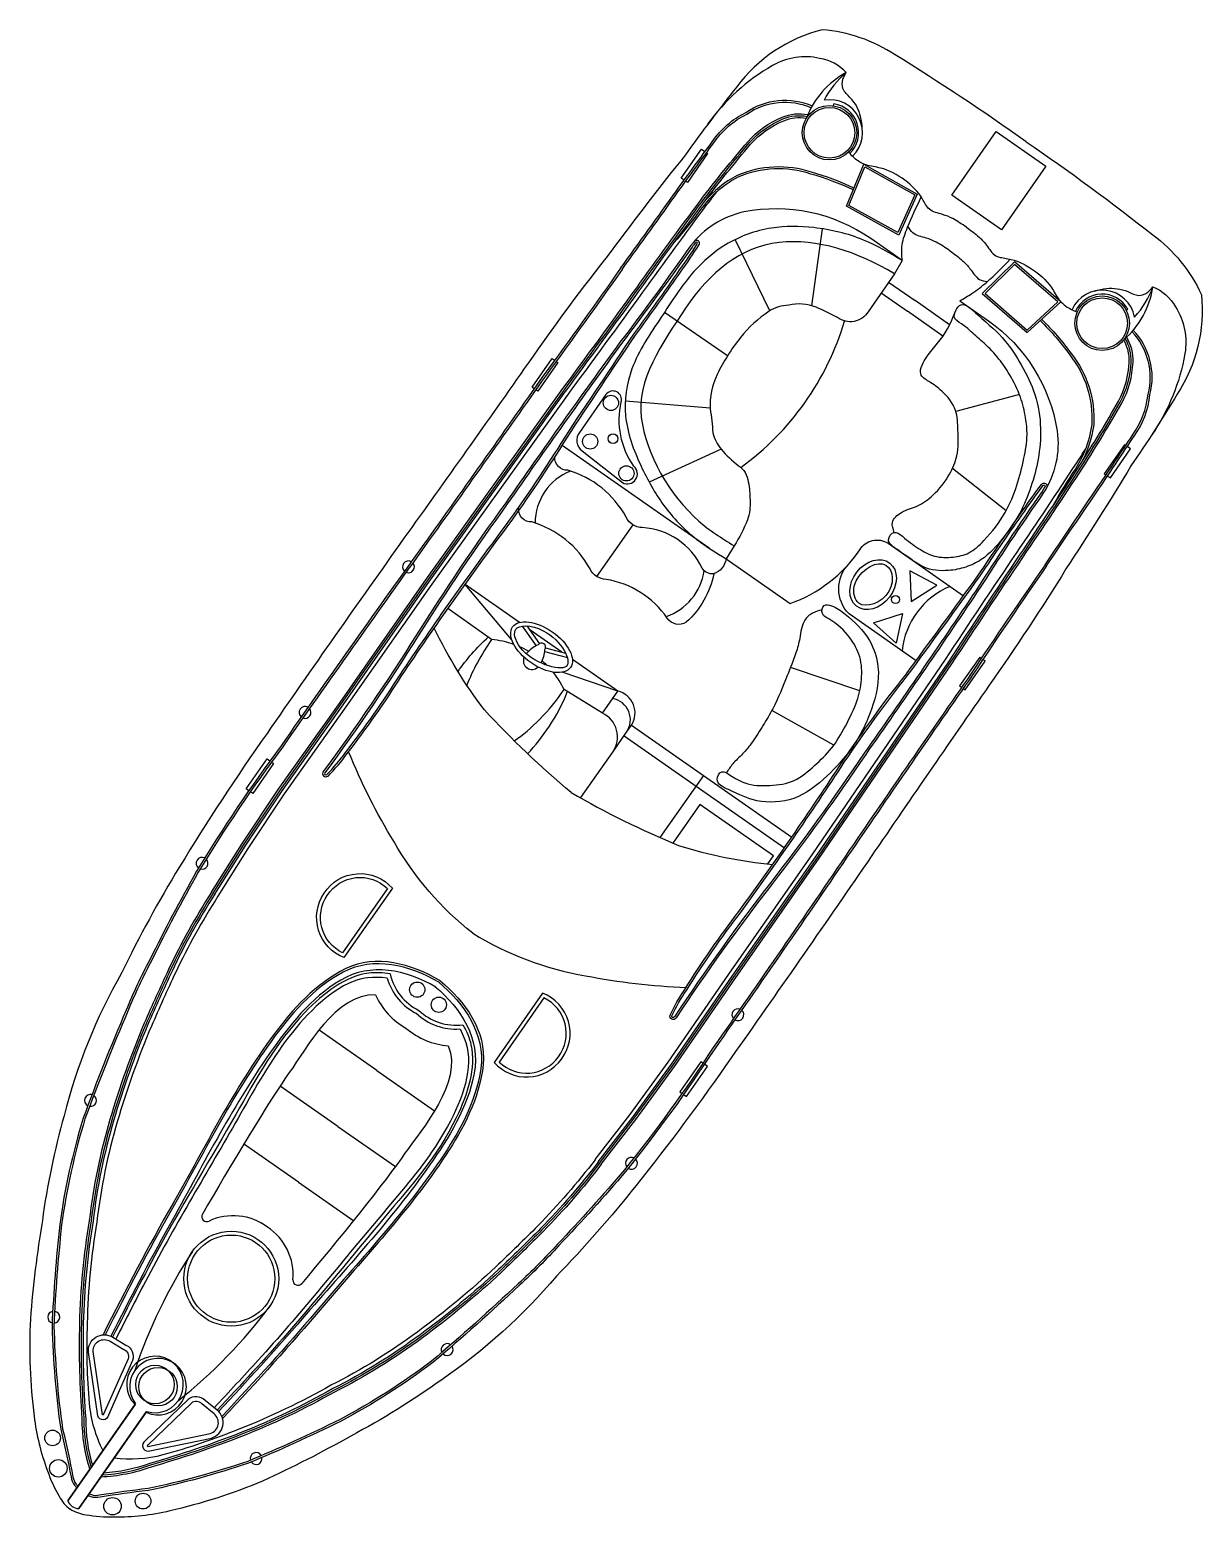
# Model space of a CAD drawing. Header units: metres. Extents: x 332876 to 333955, y 1790909 to 1792363.
# Drawn here: x 333118 to 333164.9, y 1791703.6 to 1791763 of the extents above; entities that cross this region are included whole.
import ezdxf

# ---------------------------------------------------------------- set-up
doc = ezdxf.new("R2010")
doc.units = ezdxf.units.M

msp = doc.modelspace()

# ---------------------------------------------------------------- linework, layer by layer
at = {"color": 32, "true_color": 0xcd6928}
for p, q in [((333150.143, 1791759.984), (333150.155, 1791760.06)), ((333149.278, 1791751.987), (333149.705, 1791755.064)), ((333147.599, 1791751.791), (333146.209, 1791754.635)), ((333152.339, 1791752.932), (333153.397, 1791752.192)), ((333152.044, 1791752.505), (333153.1, 1791751.767)), ((333154.779, 1791751.227), (333153.397, 1791752.192)), ((333145.902, 1791749.985), (333143.381, 1791751.722)), ((333154.514, 1791750.779), (333153.1, 1791751.767)), ((333161.833, 1791751.815), (333161.9, 1791751.852)), ((333157.569, 1791748.437), (333155.03, 1791747.766)), ((333145.209, 1791747.889), (333141.821, 1791748.172)), ((333145.174, 1791742.292), (333139.293, 1791746.402)), ((333145.655, 1791746.252), (333142.775, 1791744.931)), ((333157.037, 1791743.787), (333154.891, 1791745.478)), ((333142.115, 1791743.234), (333140.67, 1791741.166)), ((333137.589, 1791739.326), (333135.413, 1791740.846)), ((333137.277, 1791738.645), (333135.413, 1791740.846)), ((333138.272, 1791738.388), (333137.713, 1791739.182)), ((333138.397, 1791738.477), (333137.898, 1791739.185)), ((333139.288, 1791738.138), (333138.004, 1791739.036)), ((333138.588, 1791738.168), (333139.502, 1791737.922)), ((333138.627, 1791738.316), (333139.434, 1791738.099)), ((333141.517, 1791736.581), (333139.702, 1791737.848)), ((333141.517, 1791736.581), (333139.3, 1791737.337)), ((333151.186, 1791736.589), (333148.421, 1791737.525)), ((333140.904, 1791735.704), (333141.517, 1791736.581)), ((333150.154, 1791734.418), (333147.672, 1791735.802)), ((333144.941, 1791733.21), (333148.471, 1791730.743)), ((333144.646, 1791732.787), (333148.177, 1791730.319)), ((333131.888, 1791721.414), (333129.578, 1791723.028)), ((333131.888, 1791721.414), (333134.198, 1791719.799)), ((333130.326, 1791719.178), (333128.022, 1791720.788)), ((333130.326, 1791719.178), (333132.629, 1791717.568)), ((333128.763, 1791716.943), (333126.556, 1791718.485)), ((333128.763, 1791716.943), (333130.971, 1791715.4))]:
    msp.add_line(p, q, dxfattribs=at)
for points in [[(333157.836, 1791758.545, 0.01736), (333152.6, 1791762.021, 0.12634), (333149.686, 1791763.024, 0.172899), (333146.28, 1791760.744, 0.013884), (333144.222, 1791758.025, 0.008973), (333141.25, 1791754.169, 0.01509), (333137.937, 1791749.693, -0.002245), (333132.972, 1791742.69, 0.003342), (333127.499, 1791734.89, 0.016984), (333124.001, 1791729.554, 0.024546), (333121.696, 1791725.326, 0.067942), (333119.387, 1791719.598, 0.033948), (333118.52, 1791715.416, 0.022001), (333118.042, 1791711.479, 0.042872), (333118.193, 1791707.59, 0.059514), (333118.727, 1791705.402, 0.046364), (333119.191, 1791704.39, 0.104882), (333119.628, 1791703.87, 0.104882)], [(333150.651, 1791761.315, 0.164393), (333149.584, 1791761.879, 0.188684), (333147.7, 1791761.592, 0.10758), (333145.11, 1791759.244)], [(333141.628, 1791753.488, 0.002942), (333143.86, 1791756.584, -0.002013), (333145.294, 1791758.547, -0.130442), (333146.64, 1791759.718, -0.261246), (333149.291, 1791759.976, -0.209197)], [(333141.69, 1791753.442, 0.002941), (333143.922, 1791756.539, -0.002014), (333145.357, 1791758.503, -0.130992), (333146.679, 1791759.651, -0.261832), (333149.26, 1791759.905, -0.261832)], [(333125.282, 1791728.543), (333126.491, 1791730.461), (333127.949, 1791732.642), (333130.418, 1791736.127), (333133.778, 1791740.936), (333139.256, 1791748.585, 0.002601), (333142.273, 1791752.708, -0.004411), (333144.837, 1791756.216, -0.013009), (333146.711, 1791758.547, -0.113396), (333148.09, 1791759.529, -0.146005), (333149.116, 1791759.634, -1.595219)], [(333125.347, 1791728.502), (333126.555, 1791730.42), (333128.012, 1791732.598), (333130.48, 1791736.083), (333133.841, 1791740.892), (333139.318, 1791748.54, 0.002601), (333142.336, 1791752.664, -0.004411), (333144.898, 1791756.17, -0.013003), (333146.769, 1791758.496, -0.113337), (333148.119, 1791759.458, -0.144821), (333149.085, 1791759.561, -0.138987)], [(333125.412, 1791728.461), (333126.62, 1791730.378), (333128.075, 1791732.555), (333130.543, 1791736.039), (333133.903, 1791740.847), (333139.38, 1791748.495, 0.002601), (333142.398, 1791752.619, -0.00441), (333144.959, 1791756.123, -0.012997), (333146.827, 1791758.446, -0.113276), (333148.148, 1791759.387, -0.142458), (333149.057, 1791759.488, -0.142458)], [(333157.836, 1791758.545, -0.01736), (333162.901, 1791754.822, -0.12634), (333164.844, 1791752.431, -0.172899), (333163.874, 1791748.449, -0.013884), (333162.029, 1791745.582, -0.008973), (333159.429, 1791741.464, -0.01509), (333156.364, 1791736.815, 0.002245), (333151.495, 1791729.746, -0.003342), (333146.052, 1791721.924, -0.016984), (333142.243, 1791716.806, -0.024546), (333139.065, 1791713.187, -0.067942), (333134.48, 1791709.05, -0.033948), (333130.85, 1791706.799, -0.022001), (333127.318, 1791704.997, -0.042872), (333123.614, 1791703.802, -0.059514), (333121.376, 1791703.551, -0.046364), (333120.266, 1791703.639, -0.104882), (333119.628, 1791703.87, -0.104882)], [(333150.926, 1791756.619, 0.043334), (333149.232, 1791757.255, 0.18333), (333146.318, 1791757.126, 0.123985), (333144.723, 1791755.684, -0.015377), (333143.764, 1791754.504)], [(333150.955, 1791756.69, 0.043195), (333149.255, 1791757.329, 0.183415), (333146.285, 1791757.195, 0.094511), (333144.976, 1791756.145)], [(333125.542, 1791728.38), (333126.748, 1791730.294), (333128.202, 1791732.468), (333130.669, 1791735.951), (333134.029, 1791740.759), (333139.504, 1791748.405, 0.002601), (333142.522, 1791752.529, -0.00441), (333145.082, 1791756.031, -0.002867), (333145.482, 1791756.55, -0.002867)], [(333152.884, 1791753.798), (333151.634, 1791754.672, 0.202722), (333146.552, 1791755.737, 0.178768), (333144.424, 1791754.382, -0.010028), (333141.606, 1791750.528, 0.005356), (333137.04, 1791744.108, 0.016605), (333133.471, 1791738.828, -0.018921), (333129.75, 1791733.364, 0.925873), (333129.938, 1791733.186, 0.041202), (333130.702, 1791734.085, 0.024461), (333132.879, 1791737.188, -0.012888), (333137.098, 1791743.149, 0.019359), (333139.478, 1791746.699, -0.002375), (333142.228, 1791750.809, 0.006386), (333144.052, 1791753.374, 0.013656), (333144.762, 1791754.416, 0.862706), (333144.581, 1791754.575, -0.648089)], [(333144.634, 1791754.519, 0.016488), (333144.486, 1791754.337, -0.010023), (333141.667, 1791750.482, 0.005356), (333137.103, 1791744.064, 0.016607), (333133.536, 1791738.788, -0.018921), (333129.812, 1791733.318, -0.01143), (333129.809, 1791733.316, 0.913283), (333129.885, 1791733.242, 0.041174), (333130.641, 1791734.131, 0.024478), (333132.815, 1791737.23, -0.012889), (333137.036, 1791743.195, 0.019362), (333139.413, 1791746.741, -0.002377), (333142.165, 1791750.853, 0.006391), (333143.989, 1791753.418, 0.013664), (333144.697, 1791754.458, -0.000701), (333144.697, 1791754.458, 0.819976), (333144.634, 1791754.519, 0.819976)], [(333152.884, 1791753.798), (333152.572, 1791753.269), (333151.52, 1791751.746, -0.448043), (333150.304, 1791751.52, 0.025561), (333149.442, 1791751.931, 0.15676), (333148.348, 1791752.009, 0.144288), (333147.564, 1791751.768, 0.079427), (333146.419, 1791750.718, 0.054179), (333145.491, 1791749.242, 0.127294), (333145.211, 1791747.862, -0.025195), (333145.316, 1791746.91, 0.112656), (333145.66, 1791746.247, 0.061652), (333146.336, 1791745.602, -0.222278), (333146.734, 1791744.946, -0.049109), (333146.803, 1791744.213, -0.09997), (333146.702, 1791743.429, -0.045992), (333146.17, 1791742.387), (333145.847, 1791741.865)], [(333141.628, 1791753.488, -0.006425), (333138.563, 1791749.224, -0.002217), (333133.609, 1791742.234, 0.003368), (333128.062, 1791734.395, 0.024633), (333124.686, 1791729.376, 0.015037), (333122.816, 1791725.838, 0.025439), (333121.867, 1791723.819, 0.013843), (333120.152, 1791719.502, 0.040266), (333119.216, 1791715.253, 0.016729), (333118.908, 1791711.197, 0.029739), (333119.256, 1791707.066, -0.01525), (333119.668, 1791705.16, 0.132389), (333119.806, 1791704.833, 0.028442), (333119.893, 1791704.72, 0.028442)], [(333141.691, 1791753.444, -0.006424), (333138.626, 1791749.179, -0.002217), (333133.671, 1791742.189, 0.003368), (333128.125, 1791734.351, 0.024633), (333124.752, 1791729.337, 0.015038), (333122.884, 1791725.803, 0.025461), (333121.938, 1791723.789, 0.013839), (333120.224, 1791719.478, 0.040238), (333119.292, 1791715.244, 0.016715), (333118.985, 1791711.197, 0.029693), (333119.331, 1791707.081, -0.015234), (333119.744, 1791705.172, 0.134036), (333119.868, 1791704.878, 0.024879), (333119.939, 1791704.785, 0.024879)], [(333162.908, 1791752.75, -0.164393), (333163.804, 1791751.942, -0.188684), (333164.183, 1791750.074, -0.10758), (333162.867, 1791746.834)], [(333155.19, 1791752.186), (333156.331, 1791751.389, -0.202722), (333159.079, 1791746.983, -0.178768), (333158.538, 1791744.519, 0.010028), (333155.887, 1791740.547, -0.005356), (333151.428, 1791734.053, -0.016605), (333147.697, 1791728.887, 0.018921), (333143.845, 1791723.514, -0.925873), (333143.613, 1791723.629, -0.041202), (333144.194, 1791724.656, -0.024461), (333146.36, 1791727.767, 0.012888), (333150.508, 1791733.778, -0.019359), (333153.024, 1791737.233, 0.002375), (333155.937, 1791741.229, -0.006386), (333157.719, 1791743.823, -0.013656), (333158.454, 1791744.848, -0.862706), (333158.665, 1791744.732, 0.648089)], [(333158.46, 1791751.445, -0.043195), (333159.645, 1791750.068, -0.183415), (333160.54, 1791747.233, -0.094511), (333160.004, 1791745.643)], [(333158.403, 1791751.393, -0.043334), (333159.583, 1791750.022, -0.18333), (333160.463, 1791747.241, -0.123985), (333159.658, 1791745.247, 0.015377), (333158.879, 1791743.941)], [(333158.595, 1791741.629, -0.002941), (333160.736, 1791744.789, 0.002014), (333162.087, 1791746.812, 0.130992), (333162.711, 1791748.448, 0.261832), (333162.062, 1791750.959, 0.261832)], [(333158.659, 1791741.586, -0.002942), (333160.799, 1791744.746, 0.002013), (333162.15, 1791746.768, 0.130442), (333162.787, 1791748.434, 0.261246), (333162.117, 1791751.012, 0.209197)], [(333140.732, 1791717.755), (333142.117, 1791719.548), (333143.661, 1791721.663), (333146.084, 1791725.178), (333149.444, 1791729.987), (333154.744, 1791737.758, -0.002601), (333157.578, 1791742.01, 0.00441), (333159.989, 1791745.62, 0.012997), (333161.528, 1791748.172, 0.113276), (333161.958, 1791749.737, 0.142458), (333161.74, 1791750.624, 0.142458)], [(333140.793, 1791717.708), (333142.178, 1791719.502), (333143.723, 1791721.619), (333146.147, 1791725.135), (333149.508, 1791729.943), (333154.807, 1791737.715, -0.002601), (333157.642, 1791741.967, 0.004411), (333160.054, 1791745.578, 0.013003), (333161.595, 1791748.135, 0.113337), (333162.035, 1791749.734, 0.144821), (333161.799, 1791750.676, 0.138987)], [(333140.854, 1791717.661), (333142.239, 1791719.456), (333143.786, 1791721.574), (333146.21, 1791725.091), (333149.571, 1791729.899), (333154.871, 1791737.673, -0.002601), (333157.706, 1791741.924, 0.004411), (333160.118, 1791745.537, 0.013009), (333161.662, 1791748.098, 0.113396), (333162.111, 1791749.73, 0.146005), (333161.857, 1791750.731, 1.595219)], [(333140.611, 1791717.849), (333141.994, 1791719.64), (333143.535, 1791721.752), (333145.958, 1791725.266), (333149.318, 1791730.074), (333154.616, 1791737.844, -0.002601), (333157.451, 1791742.096, 0.00441), (333159.86, 1791745.703, 0.002867), (333160.21, 1791746.258, 0.002867)], [(333145.847, 1791741.865, -0.291269), (333145.339, 1791741.269, -0.299867), (333144.893, 1791741.501, 0.273478), (333142.495, 1791743.117, -0.28657), (333141.853, 1791743.535, 0.198759), (333139.526, 1791745.411, -0.45148), (333139.004, 1791745.944, -1.463971)], [(333158.594, 1791744.763, -0.016488), (333158.474, 1791744.561, 0.010023), (333155.823, 1791740.589, -0.005356), (333151.365, 1791734.097, -0.016607), (333147.636, 1791728.934, 0.018921), (333143.781, 1791723.556, 0.01143), (333143.779, 1791723.553, -0.913283), (333143.683, 1791723.599, -0.041174), (333144.259, 1791724.614, -0.024478), (333146.422, 1791727.721, 0.012889), (333150.572, 1791733.735, -0.019362), (333153.085, 1791737.186, 0.002377), (333156, 1791741.185, -0.006391), (333157.782, 1791743.779, -0.013664), (333158.515, 1791744.801, 0.000701), (333158.515, 1791744.801, -0.819976), (333158.594, 1791744.763, -0.819976)], [(333145.354, 1791741.274, -0.164009), (333144.254, 1791739.334, -0.407559), (333143.494, 1791739.499, 0.20466), (333141.05, 1791741.049, -0.28657), (333140.408, 1791741.468, 0.198759), (333138.081, 1791743.344, -0.45148), (333137.559, 1791743.876, -1.463971)], [(333145.847, 1791741.865), (333148.402, 1791740.08, 0.158322), (333151.188, 1791742.227, -0.417676), (333152.32, 1791742.497), (333155.332, 1791740.392)], [(333158.659, 1791741.586, 0.006425), (333155.708, 1791737.242, 0.002217), (333150.848, 1791730.187, -0.003368), (333145.393, 1791722.284, -0.024633), (333141.841, 1791717.388, -0.015037), (333139.161, 1791714.416, -0.025439), (333137.591, 1791712.83, -0.013843), (333134.127, 1791709.736, -0.040266), (333130.459, 1791707.396, -0.016729), (333126.756, 1791705.713, -0.029739), (333122.757, 1791704.619, 0.01525), (333120.826, 1791704.351, -0.132389), (333120.47, 1791704.368, -0.028442), (333120.334, 1791704.412, -0.028442)], [(333158.596, 1791741.63, 0.006424), (333155.645, 1791737.285, 0.002217), (333150.785, 1791730.23, -0.003368), (333145.33, 1791722.327, -0.024633), (333141.782, 1791717.436, -0.015038), (333139.105, 1791714.468, -0.025461), (333137.539, 1791712.886, -0.013839), (333134.079, 1791709.796, -0.040238), (333130.424, 1791707.465, -0.016715), (333126.729, 1791705.785, -0.029693), (333122.745, 1791704.695, 0.015234), (333120.811, 1791704.427, -0.134036), (333120.492, 1791704.442, -0.024879), (333120.38, 1791704.477, -0.024879)], [(333153.439, 1791737.798), (333150.76, 1791739.669, -0.406088), (333150.748, 1791741.663)], [(333139.655, 1791732.528, -0.033687), (333136.19, 1791735.829, -0.051879), (333134.185, 1791739.104, -1.92312)], [(333140.043, 1791732.327), (333141.314, 1791734.146, 0.462925), (333140.904, 1791735.704), (333139.375, 1791736.641)], [(333141.865, 1791734.935), (333142.064, 1791735.22, 0.516839), (333141.517, 1791736.581, 0.282905)], [(333141.314, 1791734.146), (333141.865, 1791734.935, 0.545737), (333141.311, 1791736.286, 0.282905)], [(333135.722, 1791726.9, -0.096403), (333132.578, 1791730.551, -0.040538), (333130.761, 1791734.16, -1.92312)], [(333139.655, 1791732.528, 0.033687), (333143.946, 1791730.409, 0.051879), (333147.71, 1791729.652, 1.92312)], [(333132.511, 1791728.697), (333130.576, 1791725.929, -0.483063), (333129.782, 1791728.501, -0.50024), (333132.511, 1791728.697, -0.418424)], [(333125.282, 1791728.543, 0.031596), (333123.564, 1791725.454, 0.004928), (333122.596, 1791723.309, 0.02844), (333121.223, 1791719.448, 0.042875), (333120.395, 1791715.408, 0.035347), (333120.004, 1791711.311, 0.024093), (333120.101, 1791707.488, 0.079837), (333120.414, 1791705.465)], [(333125.347, 1791728.502, 0.031592), (333123.634, 1791725.421, 0.004926), (333122.667, 1791723.279, 0.028436), (333121.296, 1791719.426, 0.042895), (333120.471, 1791715.397, 0.035363), (333120.081, 1791711.309, 0.024111), (333120.177, 1791707.491, 0.077658), (333120.47, 1791705.544, 0.077658)], [(333125.411, 1791728.46, 0.031588), (333123.703, 1791725.389, 0.004924), (333122.737, 1791723.248, 0.028433), (333121.37, 1791719.404, 0.042917), (333120.547, 1791715.387, 0.035379), (333120.158, 1791711.307, 0.02413), (333120.254, 1791707.493, 0.075408), (333120.525, 1791705.624, 0.075408)], [(333125.54, 1791728.377, 0.031581), (333123.842, 1791725.324, 0.00492), (333122.878, 1791723.188, 0.028426), (333121.517, 1791719.361, 0.042959), (333120.699, 1791715.365, 0.035411), (333120.311, 1791711.303, 0.028829), (333120.39, 1791708.102, 0.092336), (333120.938, 1791706.215, 0.080328)], [(333135.722, 1791726.9, 0.096403), (333140.231, 1791725.202, 0.040538), (333144.245, 1791724.737, 1.92312)], [(333138.513, 1791724.502), (333136.578, 1791721.734, 0.483063), (333139.267, 1791721.872, 0.50024), (333138.513, 1791724.502, 0.418424)], [(333140.854, 1791717.661, -0.031596), (333138.543, 1791714.986, -0.004928), (333136.861, 1791713.34, -0.02844), (333133.708, 1791710.723, -0.042875), (333130.199, 1791708.557, -0.035347), (333126.485, 1791706.781, -0.024093), (333122.863, 1791705.558, -0.079837), (333120.855, 1791705.157)], [(333140.792, 1791717.708, -0.031592), (333138.489, 1791715.04, -0.004926), (333136.809, 1791713.396, -0.028436), (333133.662, 1791710.784, -0.042895), (333130.162, 1791708.625, -0.035363), (333126.457, 1791706.853, -0.024111), (333122.839, 1791705.631, -0.077658), (333120.91, 1791705.236, -0.077658)], [(333140.731, 1791717.754, -0.031588), (333138.434, 1791715.094, -0.004924), (333136.756, 1791713.451, -0.028433), (333133.616, 1791710.846, -0.042917), (333130.126, 1791708.693, -0.035379), (333126.429, 1791706.924, -0.02413), (333122.815, 1791705.704, -0.075408), (333120.966, 1791705.316, -0.075408)], [(333140.609, 1791717.847, -0.031581), (333138.325, 1791715.202, -0.00492), (333136.651, 1791713.563, -0.028426), (333133.525, 1791710.969, -0.042959), (333130.054, 1791708.828, -0.035411), (333126.373, 1791707.067, -0.028829), (333123.34, 1791706.041, -0.092336), (333121.379, 1791705.907, -0.080328)], [(333121.331, 1791710.75), (333121.862, 1791710.434, -0.382221), (333122.125, 1791709.813), (333121.16, 1791707.629, -0.786544), (333120.733, 1791707.602), (333120.36, 1791710.156, -0.616464), (333121.331, 1791710.75, -3.844907)], [(333125.503, 1791707.835), (333125.023, 1791708.224, 0.382221), (333124.35, 1791708.259), (333122.631, 1791706.601, 0.786544), (333122.752, 1791706.191), (333125.278, 1791706.719, 0.616464), (333125.503, 1791707.835, 3.844907)]]:
    msp.add_lwpolyline(points, format="xyb", dxfattribs=at)
for points in [[(333158.627, 1791757.567), (333156.851, 1791755.025), (333154.87, 1791756.409), (333156.646, 1791758.951)], [(333153.487, 1791756.453), (333152.745, 1791754.813), (333150.656, 1791755.966), (333151.354, 1791757.651)], [(333153.388, 1791756.42), (333152.71, 1791754.921), (333150.753, 1791756), (333151.392, 1791757.542)], [(333157.367, 1791753.741), (333156.082, 1791752.481), (333157.883, 1791750.915), (333159.225, 1791752.15)], [(333157.371, 1791753.637), (333156.195, 1791752.485), (333157.882, 1791751.018), (333159.11, 1791752.148)], [(333153.238, 1791740.17), (333154.268, 1791740.821), (333153.189, 1791741.388)], [(333152.898, 1791739.683), (333152.64, 1791738.492), (333151.738, 1791739.311)]]:
    msp.add_lwpolyline(points, close=True, dxfattribs=at)
for points in [[(333144.168, 1791757.008), (333144.055, 1791757.088), (333144.865, 1791758.247), (333145.003, 1791758.151)], [(333145.066, 1791758.107), (333145.109, 1791758.077), (333144.299, 1791756.917), (333144.231, 1791756.964)], [(333138.176, 1791748.673), (333138.095, 1791748.729), (333138.896, 1791749.876), (333138.993, 1791749.808)], [(333139.056, 1791749.764), (333139.12, 1791749.719), (333138.319, 1791748.573), (333138.239, 1791748.629)], [(333161.815, 1791746.402), (333161.772, 1791746.432), (333160.962, 1791745.272), (333161.029, 1791745.225)], [(333161.092, 1791745.181), (333161.205, 1791745.102), (333162.016, 1791746.262), (333161.878, 1791746.358)], [(333136.472, 1791738.639), (333134.732, 1791739.887)], [(333156.046, 1791737.891), (333155.983, 1791737.935), (333155.181, 1791736.789), (333155.261, 1791736.733)], [(333155.324, 1791736.689), (333155.405, 1791736.632), (333156.206, 1791737.779), (333156.109, 1791737.847)], [(333141.769, 1791734.797), (333144.646, 1791732.787)], [(333142.064, 1791735.22), (333144.941, 1791733.21), (333143.204, 1791730.725)], [(333126.771, 1791732.6), (333126.663, 1791732.676), (333127.5, 1791733.876), (333127.618, 1791733.793)], [(333127.681, 1791733.749), (333127.764, 1791733.692), (333126.926, 1791732.492), (333126.834, 1791732.556)], [(333147.511, 1791729.672), (333147.74, 1791729.999), (333144.802, 1791732.053), (333143.719, 1791730.503)], [(333144.918, 1791721.704), (333144.835, 1791721.761), (333143.997, 1791720.562), (333144.089, 1791720.499)], [(333144.152, 1791720.455), (333144.26, 1791720.378), (333145.098, 1791721.577), (333144.981, 1791721.66)], [(333119.537, 1791704.21), (333122.245, 1791708.085)], [(333122.224, 1791708.055), (333119.537, 1791704.21)], [(333119.978, 1791703.902), (333122.686, 1791707.777)], [(333122.665, 1791707.747), (333119.978, 1791703.902)]]:
    msp.add_lwpolyline(points, dxfattribs=at)
for points in [[(333141.707, 1791744.917, 0.917705), (333142.154, 1791745.574, -0.209704), (333141.654, 1791748.136, 0.850912), (333141.044, 1791748.437), (333139.989, 1791746.927, 0.435659), (333140.1, 1791746.188)], [(333132.314, 1791728.683), (333130.522, 1791726.119, -0.460147), (333129.91, 1791728.416, -0.47706)], [(333138.567, 1791724.313), (333136.776, 1791721.749, 0.460147), (333139.143, 1791721.963, 0.47706)], [(333121.231, 1791710.586), (333121.773, 1791710.263, -0.383069), (333121.946, 1791709.882), (333120.971, 1791707.675, -0.853636), (333120.919, 1791707.652), (333120.551, 1791710.177, -0.613527)], [(333125.383, 1791707.685), (333124.894, 1791708.082, 0.383069), (333124.476, 1791708.114), (333122.739, 1791706.439, 0.853636), (333122.735, 1791706.383), (333125.233, 1791706.905, 0.613527)]]:
    msp.add_lwpolyline(points, format="xyb", close=True, dxfattribs=at)
for centre, radius in [((333149.979, 1791758.907), 1.09), ((333149.979, 1791758.907), 1.013), ((333160.877, 1791751.29), 1.09), ((333160.877, 1791751.29), 1.013), ((333141.244, 1791748.103), 0.304), ((333140.416, 1791746.56), 0.304), ((333141.329, 1791746.675), 0.197), ((333141.863, 1791745.287), 0.304), ((333152.618, 1791740.241), 0.163), ((333133.505, 1791724.645), 0.305), ((333134.366, 1791724.043), 0.305), ((333126.071, 1791713.09), 1.896), ((333126.071, 1791713.09), 1.896), ((333126.071, 1791713.09), 1.743), ((333126.071, 1791713.09), 1.743), ((333123.022, 1791708.857), 0.771), ((333123.144, 1791708.772), 0.771), ((333118.93, 1791706.72), 0.313), ((333119.158, 1791705.505), 0.349), ((333122.544, 1791704.195), 0.313), ((333121.325, 1791703.991), 0.349)]:
    msp.add_circle(centre, radius, dxfattribs=at)
for centre, radius, start, end in [((333152.341, 1791758.231), 3.517, 118.72143, 159.05705), ((333152.898, 1791758.609), 3.517, 129.6948, 152.92733), ((333149.979, 1791758.907), 1.32, 314.37852, 99.28012), ((333149.979, 1791758.907), 1.167, 314.37852, 81.32841), ((333160.877, 1791751.29), 1.32, 10.8253, 155.7269), ((333159.43, 1791753.277), 3.517, 311.04838, 351.38399), ((333159.594, 1791753.929), 3.517, 317.17809, 340.41062), ((333160.877, 1791751.29), 1.167, 28.77701, 155.7269), ((333139.879, 1791754.564), 11.166, 305.95223, 343.42481), ((333140.456, 1791743.296), 2.243, 111.67716, 179.82465), ((333133.152, 1791741.549), 0.237, 61.14805, 227.65051), ((333133.152, 1791741.549), 0.237, 246.27472, 42.52384), ((333142.743, 1791741.697), 2.243, 288.25273, 352.45689), ((333155.992, 1791737.881), 3.124, 112.52127, 174.40875), ((333136.177, 1791735.103), 3.548, 70.48691, 85.24272), ((333136.177, 1791735.103), 3.548, 59.9552, 66.29452), ((333138.829, 1791737.294), 1.241, 113.45733, 141.09741), ((333138.471, 1791738.337), 0.166, 325.05271, 145.05271), ((333138.09, 1791737.793), 0.347, 155.85501, 314.20058), ((333138.829, 1791737.294), 1.241, 148.66796, 148.93727), ((333137.368, 1791738.315), 1.241, 330.65523, 356.6481), ((333136.177, 1791735.103), 3.548, 45.00182, 49.24173), ((333137.368, 1791738.315), 1.241, 321.16815, 321.43746), ((333136.177, 1791735.103), 3.548, 25.67768, 39.0287), ((333129.02, 1791735.729), 0.237, 59.92349, 230.02261), ((333129.02, 1791735.729), 0.237, 248.68279, 41.26332), ((333124.905, 1791729.697), 0.237, 63.32656, 233.73315), ((333124.905, 1791729.697), 0.237, 252.39204, 44.66767), ((333134.516, 1791725.741), 2.146, 192.55713, 243.76425), ((333134.516, 1791725.741), 2.3, 196.0145, 243.76425), ((333134.477, 1791725.623), 2.894, 204.17685, 240.77919), ((333135.048, 1791725.369), 2.3, 226.34117, 274.09092), ((333135.048, 1791725.369), 2.146, 226.34117, 277.54829), ((333146.317, 1791723.641), 0.237, 68.84211, 221.42264), ((333146.317, 1791723.641), 0.237, 240.08281, 50.18193), ((333134.951, 1791725.292), 2.894, 229.32623, 265.92857), ((333120.444, 1791720.218), 0.237, 75.34119, 243.43686), ((333120.444, 1791720.218), 0.237, 262.07192, 56.70613), ((333142.067, 1791717.704), 0.237, 65.43775, 217.71338), ((333142.067, 1791717.704), 0.237, 236.37227, 46.77886), ((333125.094, 1791715.571), 0.202, 149.39036, 295.85811), ((333126.15, 1791713.324), 2.281, 53.31236, 115.11348), ((333126.263, 1791713.244), 2.281, 354.99194, 56.79306), ((333141.344, 1791703.103), 20.143, 146.65452, 161.72533), ((333128.736, 1791713.025), 0.202, 174.24732, 320.71506), ((333118.976, 1791711.549), 0.237, 99.68023, 254.82229), ((333118.976, 1791711.549), 0.237, 273.46005, 81.04247), ((333111.443, 1791723.999), 20.143, 308.38009, 323.4509), ((333134.699, 1791710.256), 0.237, 53.39929, 208.0335), ((333134.699, 1791710.256), 0.237, 226.66856, 34.76423), ((333123.022, 1791708.857), 1.132, 252.71918, 225.16874), ((333123.144, 1791708.772), 1.132, 244.93669, 217.38624), ((333127.063, 1791705.898), 0.237, 29.06295, 196.64537), ((333127.063, 1791705.898), 0.237, 215.28314, 10.42519), ((333119.969, 1791704.358), 0.456, 198.96007, 271.14535), ((333119.969, 1791704.358), 0.456, 198.96007, 271.14535)]:
    msp.add_arc(centre, radius, start, end, dxfattribs=at)
for centre, major_axis, ratio in [((333151.724, 1791740.839), (-0.661, -0.861), 0.758117), ((333138.471, 1791738.337), (-1.156, 0.808), 0.533092)]:
    msp.add_ellipse(centre, major_axis=major_axis, ratio=ratio, dxfattribs=at)
for start_param, end_param in [(4.712389, 5.232342), (0.830012, 1.576846)]:
    msp.add_ellipse((333137.916, 1791737.629), major_axis=(-2.373, -3.396), ratio=0.425319, start_param=start_param, end_param=end_param, dxfattribs=at)
for points in [[(333151.29, 1791759.062), (333151.224, 1791759.55), (333150.812, 1791760.302), (333150.519, 1791760.672), (333150.517, 1791761.048), (333150.651, 1791761.315)], [(333155.45, 1791755.13), (333154.903, 1791755.472), (333154.502, 1791755.638), (333153.972, 1791755.846), (333153.696, 1791756.256), (333152.992, 1791757.006), (333152.018, 1791757.493), (333151.438, 1791757.618), (333151.119, 1791757.777), (333150.743, 1791758.129)], [(333152.884, 1791753.798), (333152.886, 1791754.428), (333153.101, 1791755.127), (333153.645, 1791756.337)], [(333152.884, 1791753.798), (333151.335, 1791754.617), (333149.352, 1791755.111), (333147.662, 1791755.093), (333145.825, 1791754.423), (333144.562, 1791753.352), (333143.252, 1791751.526), (333142.085, 1791749.464), (333141.832, 1791747.584), (333142.449, 1791745.576), (333143.349, 1791744.022), (333144.681, 1791742.646), (333145.847, 1791741.865)], [(333155.45, 1791755.13), (333155.959, 1791754.733), (333156.252, 1791754.415), (333156.631, 1791753.988), (333157.11, 1791753.87), (333158.057, 1791753.467), (333158.848, 1791752.72), (333159.165, 1791752.218), (333159.424, 1791751.972), (333159.884, 1791751.74)], [(333155.19, 1791752.186), (333155.672, 1791752.48), (333156.255, 1791752.923), (333157.204, 1791753.85)], [(333160.572, 1791752.575), (333161.054, 1791752.681), (333161.901, 1791752.552), (333162.349, 1791752.404), (333162.703, 1791752.532), (333162.908, 1791752.75)], [(333152.565, 1791742.929), (333152.496, 1791743.319), (333152.855, 1791743.727), (333153.498, 1791743.985), (333154.111, 1791744.409), (333154.779, 1791745.26), (333155.067, 1791745.986), (333155.112, 1791747.027), (333155.019, 1791747.8), (333154.465, 1791748.577), (333153.953, 1791748.959), (333153.627, 1791749.26), (333153.679, 1791749.614), (333154.087, 1791750.232), (333154.867, 1791751.418), (333155.232, 1791752.03), (333155.91, 1791751.624), (333156.993, 1791750.591), (333157.637, 1791749.629), (333158.192, 1791748.436), (333158.413, 1791747.081), (333158.318, 1791745.86), (333158.027, 1791744.747), (333157.582, 1791743.692), (333156.911, 1791742.697), (333156.044, 1791741.84), (333155.422, 1791741.542), (333154.737, 1791741.404), (333153.736, 1791741.548), (333153.221, 1791741.867), (333152.609, 1791742.297), (333152.338, 1791742.632), (333152.565, 1791742.929), (333152.891, 1791742.771), (333153.543, 1791742.286), (333154.178, 1791741.979), (333154.917, 1791741.939), (333155.551, 1791742.111), (333156.148, 1791742.6), (333157.001, 1791743.724), (333157.468, 1791744.82), (333157.753, 1791745.889), (333157.874, 1791746.829), (333157.817, 1791747.507), (333157.608, 1791748.332), (333157.174, 1791749.245), (333156.75, 1791749.858), (333156.165, 1791750.486), (333155.638, 1791750.952), (333155.252, 1791751.267), (333154.973, 1791751.52), (333155.006, 1791751.751)], [(333146.279, 1791733.055), (333146.023, 1791733.208), (333145.671, 1791733.355), (333145.488, 1791733.054), (333145.945, 1791732.642), (333147.08, 1791732.2), (333148.552, 1791732.293), (333149.881, 1791733.189), (333150.857, 1791734.292), (333151.66, 1791735.861), (333151.918, 1791737.551), (333151.577, 1791738.603), (333150.601, 1791739.659), (333150.063, 1791739.99), (333149.764, 1791740.002), (333149.697, 1791739.681), (333149.951, 1791739.465), (333150.795, 1791738.71), (333151.187, 1791737.951), (333151.257, 1791737.045), (333151.073, 1791736.184), (333150.616, 1791735.184), (333150.061, 1791734.296), (333149.381, 1791733.605), (333148.568, 1791733.008), (333147.594, 1791732.809), (333146.591, 1791732.915), (333146.279, 1791733.055)], [(333149.68, 1791739.827), (333149.307, 1791739.703), (333148.993, 1791739.42), (333148.792, 1791738.691), (333148.635, 1791738.106), (333148.294, 1791737.205), (333147.711, 1791735.875), (333147.328, 1791735.216), (333146.901, 1791734.549), (333146.508, 1791734.07), (333146.113, 1791733.67), (333145.859, 1791733.316)]]:
    msp.add_spline(points, degree=3, dxfattribs=at)
for points, knots in [([(333154.791, 1791754.187), (333154.612, 1791754.308), (333154.312, 1791754.511), (333153.812, 1791754.724), (333153.331, 1791754.807), (333153.173, 1791755.067), (333153.117, 1791755.167)], [0, 0, 0, 0, 0.00840925, 0.01405459, 0.02148076, 0.02583256, 0.02583256, 0.02583256, 0.02583256]), ([(333152.572, 1791753.269), (333151.058, 1791754.161), (333149.506, 1791754.685), (333146.422, 1791754.344), (333145.181, 1791753.311), (333143.277, 1791750.474), (333142.268, 1791748.998), (333142.645, 1791746.051), (333143.566, 1791744.436), (333145.177, 1791743.008), (333145.652, 1791742.708), (333146.17, 1791742.387)], [0, 0, 0, 0, 0.0684102, 0.0684102, 0.1368204, 0.1368204, 0.2052306, 0.2052306, 0.2736407, 0.2736407, 0.2974604, 0.2974604, 0.2974604, 0.2974604]), ([(333154.791, 1791754.187), (333154.966, 1791754.06), (333155.26, 1791753.848), (333155.632, 1791753.453), (333155.875, 1791753.029), (333156.173, 1791752.97), (333156.287, 1791752.952)], [0, 0, 0, 0, 0.00840925, 0.01405459, 0.02148076, 0.02583256, 0.02583256, 0.02583256, 0.02583256]), ([(333151.156, 1791740.1), (333151.442, 1791739.88), (333152.068, 1791740.086), (333152.626, 1791741.053), (333152.474, 1791741.586), (333151.712, 1791741.75), (333151.106, 1791741.316), (333150.901, 1791740.505), (333150.983, 1791740.232), (333151.156, 1791740.1)], [0, 0, 0, 0, 1.743273, 1.743273, 3.486547, 3.486547, 5.22982, 5.22982, 6.283185, 6.283185, 6.283185, 6.283185]), ([(333137.441, 1791739.057), (333137.349, 1791738.927), (333137.386, 1791738.636), (333138.094, 1791737.709), (333139.2, 1791737.359), (333139.706, 1791737.773), (333139.294, 1791738.602), (333138.033, 1791739.258), (333137.559, 1791739.226), (333137.441, 1791739.057)], [0, 0, 0, 0, 1.031451, 1.031451, 2.992455, 2.992455, 4.95346, 4.95346, 6.283185, 6.283185, 6.283185, 6.283185]), ([(333134.402, 1791725.012), (333133.264, 1791725.673), (333131.862, 1791726.077), (333129.435, 1791724.893), (333128.507, 1791723.843), (333126.16, 1791720.679), (333125.053, 1791718.383), (333122.769, 1791714.405), (333121.865, 1791712.663), (333120.945, 1791710.844)], [0, 0, 0, 0, 0.0462196, 0.0462196, 0.0924392, 0.0924392, 0.1947325, 0.1947325, 0.2709084, 0.2709084, 0.2709084, 0.2709084]), ([(333134.364, 1791724.946), (333133.192, 1791725.627), (333131.759, 1791725.987), (333129.318, 1791724.699), (333128.404, 1791723.599), (333126.088, 1791720.392), (333124.964, 1791718.095), (333122.753, 1791714.206), (333121.901, 1791712.564), (333121.031, 1791710.845)], [0, 0, 0, 0, 0.0480884, 0.0480884, 0.0961768, 0.0961768, 0.1985377, 0.1985377, 0.2704106, 0.2704106, 0.2704106, 0.2704106]), ([(333134.248, 1791724.747), (333133.051, 1791725.442), (333131.649, 1791725.733), (333129.248, 1791724.327), (333128.355, 1791723.171), (333126.057, 1791719.873), (333124.886, 1791717.529), (333122.773, 1791713.745), (333122.008, 1791712.265), (333121.258, 1791710.788)], [0, 0, 0, 0, 0.0508337, 0.0508337, 0.1016674, 0.1016674, 0.2060328, 0.2060328, 0.2709084, 0.2709084, 0.2709084, 0.2709084]), ([(333132.421, 1791725.275), (333132.131, 1791725.324), (333130.892, 1791725.388), (333128.286, 1791723.359), (333126.131, 1791719.345), (333123.49, 1791715.015), (333121.955, 1791711.992), (333121.326, 1791710.753)], [0.0234044, 0.0234044, 0.0234044, 0.0234044, 0.0350942, 0.0739111, 0.138251, 0.2165713, 0.2709084, 0.2709084, 0.2709084, 0.2709084]), ([(333132.305, 1791725.107), (333131.77, 1791725.178), (333131.252, 1791725.133), (333129.713, 1791724.39), (333128.801, 1791723.364), (333127.392, 1791721.407), (333126.831, 1791720.357), (333125.027, 1791717.213), (333123.763, 1791715.124), (333122.24, 1791712.215), (333121.852, 1791711.45), (333121.463, 1791710.684)], [0.0248254, 0.0248254, 0.0248254, 0.0248254, 0.0474598, 0.0474598, 0.0949196, 0.0949196, 0.1423794, 0.1423794, 0.237299, 0.237299, 0.2709084, 0.2709084, 0.2709084, 0.2709084]), ([(333134.206, 1791724.776), (333135.271, 1791723.891), (333136.026, 1791722.674), (333135.531, 1791719.936), (333134.752, 1791718.701), (333132.445, 1791715.409), (333130.646, 1791713.503), (333127.819, 1791710.218), (333126.693, 1791708.991), (333125.564, 1791707.779)], [0, 0, 0, 0, 0.0508337, 0.0508337, 0.1016674, 0.1016674, 0.2060328, 0.2060328, 0.2709084, 0.2709084, 0.2709084, 0.2709084]), ([(333134.353, 1791724.953), (333135.396, 1791724.086), (333136.227, 1791722.865), (333135.857, 1791720.13), (333135.138, 1791718.893), (333132.922, 1791715.616), (333131.152, 1791713.772), (333128.26, 1791710.358), (333127.01, 1791708.994), (333125.695, 1791707.585)], [0, 0, 0, 0, 0.0480884, 0.0480884, 0.0961768, 0.0961768, 0.1985377, 0.1985377, 0.2704106, 0.2704106, 0.2704106, 0.2704106]), ([(333134.402, 1791725.012), (333135.415, 1791724.17), (333136.276, 1791722.992), (333135.999, 1791720.306), (333135.332, 1791719.074), (333133.167, 1791715.783), (333131.391, 1791713.954), (333128.441, 1791710.441), (333127.116, 1791708.994), (333125.724, 1791707.504)], [0, 0, 0, 0, 0.0462196, 0.0462196, 0.0924392, 0.0924392, 0.1947325, 0.1947325, 0.2709084, 0.2709084, 0.2709084, 0.2709084]), ([(333131.837, 1791724.438), (333130.238, 1791724.483), (333129.078, 1791722.292), (333127.647, 1791720.289), (333125.982, 1791717.518), (333124.918, 1791715.669)], [0.0313661, 0.0313661, 0.0313661, 0.0313661, 0.1084744, 0.1084744, 0.1920729, 0.1920729, 0.1920729, 0.1920729]), ([(333135.213, 1791723.075), (333135.463, 1791722.597), (333135.599, 1791722.096), (333135.43, 1791720.394), (333134.781, 1791719.185), (333133.427, 1791717.19), (333132.634, 1791716.302), (333130.302, 1791713.528), (333128.775, 1791711.622), (333126.566, 1791709.192), (333125.981, 1791708.564), (333125.395, 1791707.936)], [0.0248254, 0.0248254, 0.0248254, 0.0248254, 0.0474598, 0.0474598, 0.0949196, 0.0949196, 0.1423794, 0.1423794, 0.237299, 0.237299, 0.2709084, 0.2709084, 0.2709084, 0.2709084]), ([(333135.33, 1791723.241), (333135.476, 1791722.986), (333135.962, 1791721.845), (333134.953, 1791718.7), (333131.924, 1791715.297), (333128.766, 1791711.328), (333126.454, 1791708.847), (333125.507, 1791707.831)], [0.0234044, 0.0234044, 0.0234044, 0.0234044, 0.0350942, 0.0739111, 0.138251, 0.2165713, 0.2709084, 0.2709084, 0.2709084, 0.2709084]), ([(333134.745, 1791722.405), (333135.337, 1791720.92), (333133.678, 1791719.077), (333132.29, 1791717.045), (333130.26, 1791714.528), (333128.889, 1791712.894)], [0.0313661, 0.0313661, 0.0313661, 0.0313661, 0.1084744, 0.1084744, 0.1920729, 0.1920729, 0.1920729, 0.1920729])]:
    msp.add_open_spline(points, degree=3, knots=knots, dxfattribs=at)
for points in [[(333135.135, 1791737.362), (333135.466, 1791737.845), (333135.869, 1791738.318), (333136.355, 1791738.751)], [(333137.914, 1791734.075), (333138.526, 1791734.725), (333139.104, 1791735.552), (333139.501, 1791736.553)]]:
    msp.add_open_spline(points, degree=3, dxfattribs=at)

doc.saveas('drawing.dxf')
